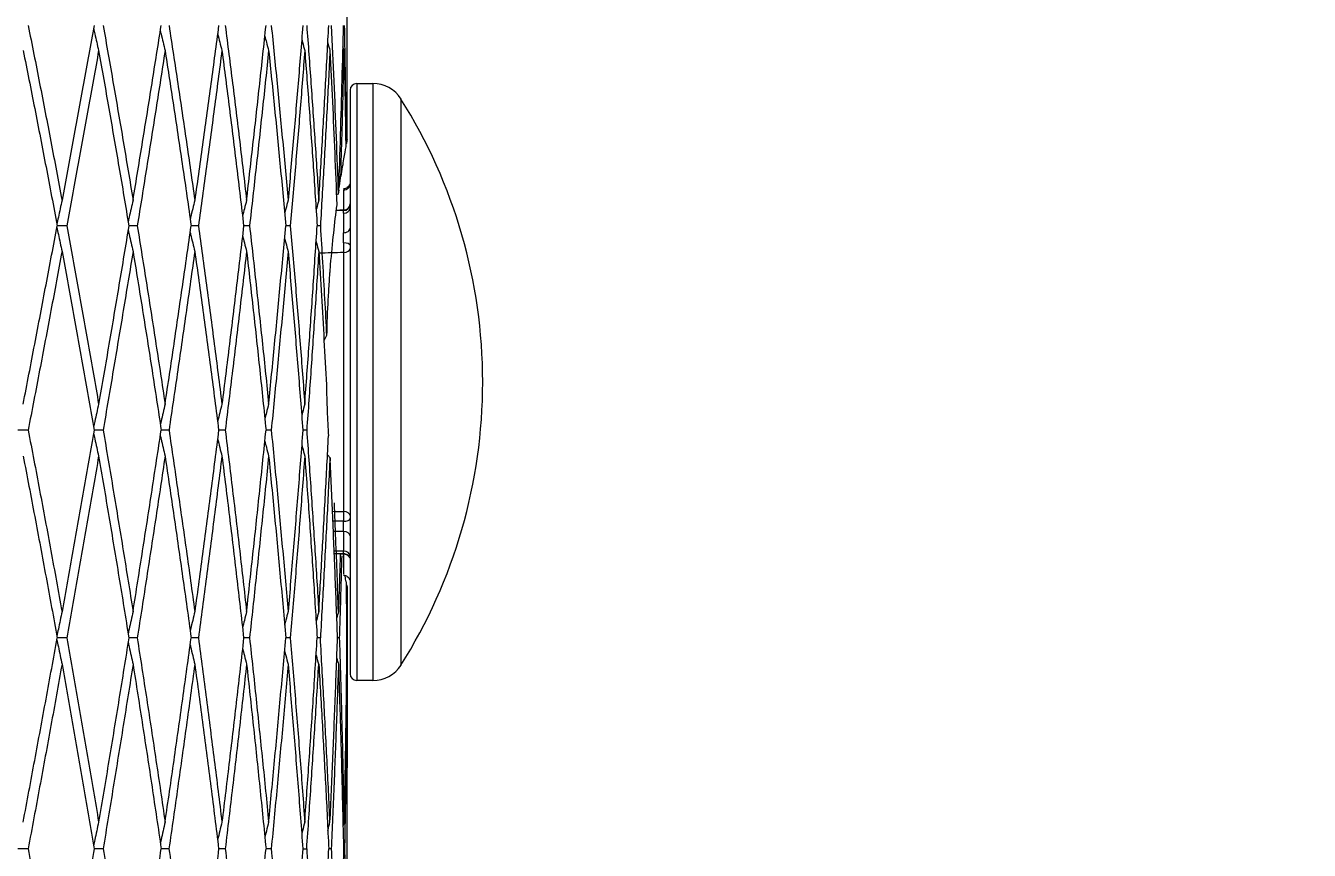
# Model space of a CAD drawing. Extents: x 1661 to 2451, y 0 to 579.
# Drawn here: x 2179.47 to 2197.5, y 441.93 to 453.5 of the extents above; entities that cross this region are included whole.
import ezdxf

# ---------------------------------------------------------------- set-up
doc = ezdxf.new("R2010")
doc.units = 0
doc.header["$LTSCALE"] = 10
doc.header["$MEASUREMENT"] = 0
doc.header["$PDMODE"] = 3
doc.header["$PDSIZE"] = -10
doc.layers.get('0').update_dxf_attribs({"linetype": 'CONTINUOUS'})
doc.layers.get('DEFPOINTS').update_dxf_attribs({"linetype": 'CONTINUOUS'})
doc.layers.add('1', color=7, linetype='CONTINUOUS')
doc.layers.add('2', color=7, linetype='CONTINUOUS', true_color=0xffffff)
doc.styles.add('Daelim Dimension', font='')
doc.styles.get('Daelim Dimension').set_extended_font_data('나눔고딕')
doc.dimstyles.new('DEFAULT', dxfattribs={"dimscale": 2, "dimtxt": 2, "dimasz": 2, "dimexe": 0, "dimexo": 2, "dimgap": 1, "dimtad": 1, "dimdec": 0, "dimzin": 9, "dimdsep": 46, "dimtxsty": 'Daelim Dimension', "dimcen": 0.5, "dimclrd": 5, "dimclre": 5, "dimclrt": 256, "dimadec": 1, "dimazin": 0, "dimtfac": 1, "dimtdec": 0, "dimtix": 1, "dimtmove": 0, "dimatfit": 3, "dimfxl": 1, "dimtolj": 1, "dimtzin": 1, "dimlwd": 9, "dimlwe": 9, "dimarcsym": 0})

# ---------------------------------------------------------------- blocks, each defined once
blk = doc.blocks.new('*D11')
at = {"color": 5, "lineweight": 9, "ltscale": 0.5, "transparency": 16777216}
for p, q in [((2146.989, 470.764), (1973.318, 470.764)), ((1975.318, 466.764), (1975.318, 277.281)), ((2140.649, 273.281), (1973.318, 273.281))]:
    blk.add_line(p, q, dxfattribs=at)
at = {"color": 5, "linetype": 'ByBlock', "lineweight": 9, "ltscale": 0.5, "transparency": 16777216}
for p, q in [((2212.678, 377.281), (2263.051, 377.281)), ((2263.051, 373.281), (2263.051, 277.281)), ((2212.678, 273.281), (2263.051, 273.281))]:
    blk.add_line(p, q, dxfattribs=at)
at = {"color": 5, "ltscale": 0.5, "transparency": 16777216}
for points in [[(1974.651, 466.764), (1975.984, 466.764), (1975.318, 470.764)], [(2262.384, 373.281), (2263.717, 373.281), (2263.051, 377.281)], [(1974.651, 277.281), (1975.984, 277.281), (1975.318, 273.281)], [(2262.384, 277.281), (2263.717, 277.281), (2263.051, 273.281)]]:
    blk.add_solid(points, dxfattribs=at)
at = {"layer": 'DEFPOINTS', "color": 0, "ltscale": 0.5, "transparency": 16777216}
for p in [(2150.989, 470.764), (2208.678, 377.281), (1975.318, 273.281), (2144.649, 273.281), (2208.678, 273.281), (2263.051, 273.281)]:
    blk.add_point(p, dxfattribs=at)
at = {"color": 7, "ltscale": 0.5, "transparency": 16777216, "insert": (1967.874, 372.022), "char_height": 10, "attachment_point": 5, "rotation": 90, "style": 'Daelim Dimension'}
blk.add_mtext('\\A1;197', dxfattribs=at)
at = {"ltscale": 0.5, "transparency": 16777216, "insert": (2258.887, 325.281), "char_height": 4, "attachment_point": 5, "rotation": 90, "style": 'Daelim Dimension'}
blk.add_mtext('\\A1;104', dxfattribs=at)

msp = doc.modelspace()

# ---------------------------------------------------------------- linework, layer by layer
at = {"layer": '1', "color": 7, "linetype": 'Continuous', "lineweight": 13}
for p, q in [((2184.122, 452.691), (2184.122, 444.312)), ((2184.122, 452.691), (2184.122, 452.691)), ((2184.35, 452.691), (2184.35, 444.312)), ((2184.35, 452.691), (2184.35, 452.691)), ((2184.743, 452.474), (2184.743, 444.53)), ((2184.743, 452.474), (2184.743, 452.474)), ((2183.936, 450.874), (2183.936, 450.909)), ((2183.936, 450.874), (2183.936, 450.598)), ((2183.936, 450.455), (2183.936, 450.598)), ((2183.938, 450.32), (2183.938, 446.684)), ((2183.936, 446.406), (2183.936, 446.549)), ((2183.936, 446.406), (2183.936, 446.13)), ((2183.936, 446.095), (2183.936, 446.13))]:
    msp.add_line(p, q, dxfattribs=at)
at = {"layer": '1', "color": 7, "linetype": 'Continuous', "lineweight": 18}
for p, q in [((2184.122, 452.691), (2184.35, 452.691)), ((2184.029, 452.598), (2184.029, 452.598)), ((2184.029, 452.598), (2184.029, 444.406)), ((2183.936, 450.909), (2183.833, 450.909)), ((2183.807, 446.095), (2183.936, 446.095)), ((2183.938, 445.79), (2183.95, 445.79)), ((2184.35, 444.312), (2184.122, 444.312))]:
    msp.add_line(p, q, dxfattribs=at)
for centre, radius, start, end in [((2184.122, 452.598), 0.0931, 90, 180), ((2184.35, 452.226), 0.466, 32.2309, 90), ((2178.443, 448.502), 7.448, 0, 32.231), ((2183.936, 451.002), 0.0931, 270, 359.9996), ((2178.443, 448.502), 7.448, 327.769, 0), ((2184.122, 444.406), 0.0931, 180, 270), ((2184.35, 444.778), 0.466, 270, 327.7691)]:
    msp.add_arc(centre, radius, start, end, dxfattribs=at)
at = {"layer": '1', "color": 7, "linetype": 'Continuous', "lineweight": 13}
for centre, ratio, start_param, end_param in [((2183.936, 450.943), 0.748993, 1.570796, 3.141558), ((2183.936, 450.66), 0.662453, 1.570796, 3.141593), ((2183.936, 446.344), 0.662578, 3.141627, 4.712389), ((2183.936, 446.06), 0.749103, 3.141593, 4.712389)]:
    msp.add_ellipse(centre, major_axis=(-0.0931, 0), ratio=ratio, start_param=start_param, end_param=end_param, dxfattribs=at)
at = {"layer": '1', "color": 7, "linetype": 'Continuous', "lineweight": 18}
for centre, ratio, start_param, end_param in [((2183.936, 450.992), 0.799024, 1.598386, 2.588491), ((2183.936, 450.421), 0.364403, 3.141614, 4.712389), ((2183.936, 450.376), 0.601183, 1.597015, 3.14162), ((2183.936, 446.583), 0.364402, 1.570796, 3.141629), ((2183.936, 446.628), 0.601291, 3.141546, 4.686186), ((2183.936, 446.012), 0.799078, 3.654312, 4.686205)]:
    msp.add_ellipse(centre, major_axis=(-0.0931, 0), ratio=ratio, start_param=start_param, end_param=end_param, dxfattribs=at)
for points, knots in [([(2183.938, 451.199), (2183.949, 451.199), (2183.961, 451.201), (2183.983, 451.209), (2183.994, 451.216), (2184.011, 451.232), (2184.018, 451.242), (2184.027, 451.262), (2184.029, 451.272), (2184.029, 451.282)], [0, 0, 0, 0, 0.25, 0.25, 0.5, 0.5, 0.75, 0.75, 1, 1, 1, 1]), ([(2184.024, 451.276), (2184.02, 451.267), (2184.011, 451.25), (2183.99, 451.229), (2183.964, 451.217), (2183.947, 451.214), (2183.938, 451.214)], [0, 0, 0, 0, 0.260353, 0.516805, 0.765035, 1, 1, 1, 1]), ([(2183.938, 446.684), (2183.938, 446.674), (2183.938, 446.654), (2183.937, 446.619), (2183.937, 446.583), (2183.936, 446.56), (2183.936, 446.549)], [0, 0, 0, 0, 0.249971, 0.49998, 0.74999, 1, 1, 1, 1]), ([(2183.936, 446.095), (2183.945, 446.095), (2183.963, 446.093), (2183.988, 446.081), (2184.01, 446.061), (2184.019, 446.045), (2184.023, 446.036)], [0, 0, 0, 0, 0.233754, 0.485234, 0.74457, 1, 1, 1, 1]), ([(2183.938, 445.79), (2183.947, 445.79), (2183.964, 445.787), (2183.99, 445.775), (2184.011, 445.754), (2184.02, 445.737), (2184.024, 445.728)], [0, 0, 0, 0, 0.234965, 0.483195, 0.739647, 1, 1, 1, 1]), ([(2183.953, 445.788), (2183.957, 445.788), (2183.969, 445.785), (2183.99, 445.775), (2184.011, 445.754), (2184.02, 445.737), (2184.024, 445.728)], [0, 0, 0, 0, 0.112147, 0.400228, 0.69785, 1, 1, 1, 1])]:
    msp.add_open_spline(points, degree=3, knots=knots, dxfattribs=at)
at = {"layer": '1', "color": 7, "linetype": 'Continuous', "lineweight": 13}
for points, weights in [([(2183.938, 451.199), (2183.938, 451.078), (2183.938, 450.918)], [1, 0.996123325428, 1]), ([(2183.938, 446.086), (2183.938, 445.926), (2183.938, 445.805)], [1, 0.996122331769, 1])]:
    msp.add_rational_spline(points, weights, degree=2, dxfattribs=at)
at = {"layer": '1', "color": 7, "linetype": 'Continuous', "lineweight": 18}
for points in [[(2183.834, 450.916), (2183.869, 450.917), (2183.904, 450.917), (2183.938, 450.918)], [(2183.936, 450.455), (2183.936, 450.444), (2183.937, 450.421), (2183.937, 450.385), (2183.938, 450.35), (2183.938, 450.33), (2183.938, 450.32)], [(2183.938, 450.32), (2183.823, 450.317), (2183.707, 450.314), (2183.591, 450.31)], [(2183.782, 446.688), (2183.834, 446.687), (2183.886, 446.685), (2183.938, 446.684)], [(2183.936, 446.549), (2183.887, 446.55), (2183.837, 446.55), (2183.788, 446.551)], [(2183.938, 446.086), (2183.923, 446.086), (2183.907, 446.087), (2183.891, 446.087)]]:
    msp.add_open_spline(points, degree=3, dxfattribs=at)
at = {"layer": '1', "color": 7, "linetype": 'Continuous', "lineweight": 13}
for points in [[(2183.936, 446.406), (2183.794, 446.406)], [(2183.936, 446.13), (2183.806, 446.13)]]:
    msp.add_open_spline(points, degree=1, dxfattribs=at)
at = {"layer": '2', "color": 7, "linetype": 'Continuous', "lineweight": 18}
for p, q in [((2183.989, 452.438), (2183.989, 454.565)), ((2183.977, 451.849), (2183.968, 451.847)), ((2183.974, 445.656), (2183.981, 445.655)), ((2183.986, 445.615), (2183.988, 445.615)), ((2183.988, 445.615), (2183.989, 445.614)), ((2183.989, 443.835), (2183.989, 445.614)), ((2183.986, 444.91), (2183.981, 444.91)), ((2183.989, 440.808), (2183.989, 443.089))]:
    msp.add_line(p, q, dxfattribs=at)
for points in [[(2179.51, 453.506), (2179.564, 453.237), (2179.671, 452.695), (2179.829, 451.878), (2179.933, 451.329), (2179.985, 451.053)], [(2180.436, 453.506), (2180.387, 453.237), (2180.289, 452.695), (2180.138, 451.878), (2180.036, 451.329), (2179.985, 451.053)], [(2180.562, 453.506), (2180.61, 453.237), (2180.705, 452.695), (2180.845, 451.878), (2180.937, 451.329), (2180.982, 451.053)], [(2180.982, 451.053), (2181.027, 451.329), (2181.117, 451.878), (2181.249, 452.695), (2181.335, 453.237), (2181.377, 453.506)], [(2181.487, 453.506), (2181.528, 453.237), (2181.611, 452.695), (2181.731, 451.878), (2181.81, 451.329), (2181.849, 451.053)], [(2182.184, 453.506), (2182.148, 453.237), (2182.076, 452.695), (2181.964, 451.878), (2181.887, 451.329), (2181.849, 451.053)], [(2182.276, 453.506), (2182.311, 453.237), (2182.38, 452.695), (2182.48, 451.878), (2182.544, 451.329), (2182.576, 451.053)], [(2182.576, 451.053), (2182.608, 451.329), (2182.671, 451.878), (2182.762, 452.695), (2182.82, 453.237), (2182.849, 453.506)], [(2182.923, 453.506), (2182.95, 453.237), (2183.005, 452.695), (2183.083, 451.878), (2183.134, 451.329), (2183.158, 451.053)], [(2183.366, 453.506), (2183.344, 453.237), (2183.3, 452.695), (2183.231, 451.878), (2183.183, 451.329), (2183.158, 451.053)], [(2183.42, 453.506), (2183.441, 453.237), (2183.48, 452.695), (2183.537, 451.878), (2183.572, 451.329), (2183.59, 451.053)], [(2183.59, 451.053), (2183.607, 451.329), (2183.64, 451.878), (2183.687, 452.695), (2183.715, 453.237), (2183.729, 453.506)], [(2183.764, 453.506), (2183.777, 453.246), (2183.801, 452.724), (2183.833, 451.935), (2183.853, 451.406), (2183.862, 451.14)], [(2183.87, 451.196), (2183.879, 451.456), (2183.896, 451.972), (2183.918, 452.742), (2183.931, 453.252), (2183.937, 453.506)], [(2183.977, 451.849), (2183.975, 452.035), (2183.97, 452.405), (2183.962, 452.957), (2183.955, 453.323), (2183.952, 453.506)], [(2183.716, 453.264), (2183.726, 453.227), (2183.737, 453.19), (2183.747, 453.154)], [(2179.44, 453.154), (2179.494, 452.883), (2179.602, 452.341), (2179.761, 451.521), (2179.866, 450.971), (2179.917, 450.695)], [(2180.499, 453.154), (2180.451, 452.883), (2180.353, 452.341), (2180.204, 451.521), (2180.102, 450.971), (2180.051, 450.695)], [(2180.499, 453.154), (2180.547, 452.883), (2180.643, 452.341), (2180.785, 451.521), (2180.877, 450.971), (2180.923, 450.695)], [(2181.432, 453.154), (2181.39, 452.883), (2181.305, 452.341), (2181.175, 451.521), (2181.086, 450.971), (2181.041, 450.695)], [(2181.432, 453.154), (2181.474, 452.883), (2181.557, 452.341), (2181.679, 451.521), (2181.759, 450.971), (2181.798, 450.695)], [(2182.23, 453.154), (2182.195, 452.883), (2182.123, 452.341), (2182.013, 451.521), (2181.937, 450.971), (2181.899, 450.695)], [(2182.23, 453.154), (2182.266, 452.883), (2182.335, 452.341), (2182.437, 451.521), (2182.502, 450.971), (2182.535, 450.695)], [(2182.886, 453.154), (2182.858, 452.883), (2182.8, 452.341), (2182.711, 451.521), (2182.649, 450.971), (2182.617, 450.695)], [(2182.886, 453.154), (2182.914, 452.883), (2182.97, 452.341), (2183.05, 451.521), (2183.101, 450.971), (2183.126, 450.695)], [(2183.393, 453.154), (2183.372, 452.883), (2183.329, 452.341), (2183.262, 451.521), (2183.214, 450.971), (2183.19, 450.695)], [(2183.393, 453.154), (2183.414, 452.883), (2183.455, 452.341), (2183.513, 451.521), (2183.549, 450.971), (2183.567, 450.695)], [(2183.747, 453.154), (2183.734, 452.883), (2183.706, 452.341), (2183.661, 451.521), (2183.628, 450.971), (2183.612, 450.695)], [(2183.747, 453.154), (2183.759, 452.915), (2183.782, 452.437), (2183.813, 451.716), (2183.833, 451.231), (2183.842, 450.989)], [(2183.9, 451.39), (2183.905, 451.588), (2183.917, 451.982), (2183.932, 452.57), (2183.94, 452.959), (2183.945, 453.154)], [(2183.945, 453.154), (2183.939, 453.172), (2183.934, 453.19), (2183.929, 453.208)], [(2183.945, 453.154), (2183.948, 453.005), (2183.954, 452.705), (2183.962, 452.255), (2183.966, 451.954), (2183.968, 451.803)], [(2183.988, 451.91), (2183.988, 452.086), (2183.989, 452.262), (2183.989, 452.437)], [(2183.989, 451.913), (2183.988, 451.979), (2183.988, 452.045), (2183.988, 452.111)], [(2183.988, 451.91), (2183.987, 451.907), (2183.986, 451.899), (2183.982, 451.879), (2183.979, 451.86), (2183.977, 451.849)], [(2183.873, 451.214), (2183.888, 451.317), (2183.902, 451.411), (2183.916, 451.493)], [(2183.9, 451.39), (2183.892, 451.385), (2183.884, 451.38), (2183.876, 451.374)], [(2183.862, 451.14), (2183.854, 451.135), (2183.845, 451.13), (2183.836, 451.125)], [(2183.87, 451.196), (2183.87, 451.19), (2183.868, 451.178), (2183.865, 451.159), (2183.863, 451.147), (2183.862, 451.14)], [(2179.44, 448.192), (2179.494, 448.473), (2179.602, 449.032), (2179.761, 449.867), (2179.866, 450.419), (2179.917, 450.695)], [(2180.051, 450.695), (2180.102, 450.419), (2180.204, 449.867), (2180.353, 449.032), (2180.451, 448.473), (2180.499, 448.192)], [(2180.923, 450.695), (2180.877, 450.419), (2180.785, 449.867), (2180.644, 449.032), (2180.548, 448.473), (2180.499, 448.192)], [(2181.041, 450.695), (2181.086, 450.419), (2181.174, 449.867), (2181.305, 449.032), (2181.39, 448.473), (2181.432, 448.192)], [(2181.432, 448.192), (2181.474, 448.473), (2181.558, 449.032), (2181.679, 449.867), (2181.759, 450.419), (2181.798, 450.695)], [(2181.899, 450.695), (2181.937, 450.419), (2182.013, 449.867), (2182.123, 449.032), (2182.195, 448.473), (2182.23, 448.192)], [(2182.535, 450.695), (2182.502, 450.419), (2182.437, 449.867), (2182.335, 449.032), (2182.266, 448.473), (2182.23, 448.192)], [(2182.617, 450.695), (2182.649, 450.419), (2182.71, 449.867), (2182.8, 449.032), (2182.858, 448.473), (2182.886, 448.192)], [(2182.886, 448.192), (2182.914, 448.473), (2182.97, 449.032), (2183.05, 449.867), (2183.101, 450.419), (2183.126, 450.695)], [(2183.19, 450.695), (2183.214, 450.419), (2183.262, 449.867), (2183.329, 449.032), (2183.372, 448.473), (2183.393, 448.192)], [(2183.393, 448.192), (2183.414, 448.473), (2183.455, 449.032), (2183.513, 449.867), (2183.549, 450.419), (2183.567, 450.695)], [(2183.612, 450.695), (2183.622, 450.524), (2183.642, 450.183), (2183.671, 449.67), (2183.69, 449.326), (2183.699, 449.153)], [(2179.985, 450.335), (2179.933, 450.059), (2179.83, 449.505), (2179.671, 448.669), (2179.564, 448.108), (2179.51, 447.827)], [(2179.985, 450.335), (2180.036, 450.059), (2180.138, 449.505), (2180.288, 448.669), (2180.387, 448.108), (2180.436, 447.827)], [(2180.982, 450.335), (2180.937, 450.059), (2180.845, 449.505), (2180.705, 448.669), (2180.61, 448.108), (2180.562, 447.827)], [(2180.982, 450.335), (2181.027, 450.059), (2181.117, 449.505), (2181.249, 448.669), (2181.335, 448.108), (2181.377, 447.827)], [(2181.849, 450.335), (2181.81, 450.059), (2181.731, 449.505), (2181.611, 448.669), (2181.528, 448.108), (2181.487, 447.827)], [(2181.849, 450.335), (2181.887, 450.059), (2181.964, 449.505), (2182.076, 448.669), (2182.148, 448.108), (2182.184, 447.827)], [(2182.576, 450.335), (2182.544, 450.059), (2182.48, 449.505), (2182.38, 448.669), (2182.311, 448.108), (2182.276, 447.827)], [(2182.576, 450.335), (2182.608, 450.059), (2182.671, 449.505), (2182.762, 448.669), (2182.82, 448.108), (2182.849, 447.827)], [(2183.158, 450.335), (2183.134, 450.059), (2183.084, 449.505), (2183.005, 448.669), (2182.95, 448.108), (2182.922, 447.827)], [(2183.158, 450.335), (2183.183, 450.059), (2183.231, 449.505), (2183.3, 448.669), (2183.344, 448.108), (2183.366, 447.827)], [(2183.59, 450.335), (2183.572, 450.059), (2183.537, 449.505), (2183.48, 448.669), (2183.441, 448.108), (2183.42, 447.827)], [(2183.59, 450.335), (2183.602, 450.129), (2183.627, 449.714), (2183.663, 449.09), (2183.686, 448.672), (2183.697, 448.462)], [(2183.699, 449.153), (2183.686, 449.13), (2183.674, 449.105), (2183.662, 449.081)], [(2183.697, 448.462), (2183.699, 448.34), (2183.706, 448.097), (2183.718, 447.861), (2183.725, 447.745)], [(2179.51, 447.827), (2179.494, 447.827), (2179.462, 447.827), (2179.414, 447.827), (2179.383, 447.827), (2179.367, 447.827)], [(2179.51, 447.827), (2179.564, 447.547), (2179.671, 446.984), (2179.829, 446.135), (2179.933, 445.566), (2179.985, 445.28)], [(2180.436, 447.827), (2180.387, 447.547), (2180.289, 446.984), (2180.138, 446.135), (2180.036, 445.566), (2179.985, 445.28)], [(2180.562, 447.827), (2180.61, 447.547), (2180.705, 446.984), (2180.845, 446.135), (2180.937, 445.566), (2180.982, 445.28)], [(2180.982, 445.28), (2181.027, 445.566), (2181.117, 446.135), (2181.249, 446.984), (2181.335, 447.547), (2181.377, 447.827)], [(2181.487, 447.827), (2181.528, 447.547), (2181.61, 446.984), (2181.731, 446.135), (2181.81, 445.566), (2181.849, 445.28)], [(2182.184, 447.827), (2182.148, 447.547), (2182.076, 446.984), (2181.964, 446.135), (2181.887, 445.566), (2181.849, 445.28)], [(2182.276, 447.827), (2182.311, 447.547), (2182.379, 446.984), (2182.48, 446.135), (2182.544, 445.566), (2182.576, 445.28)], [(2182.576, 445.28), (2182.608, 445.566), (2182.671, 446.135), (2182.762, 446.984), (2182.82, 447.547), (2182.849, 447.827)], [(2182.922, 447.827), (2182.95, 447.547), (2183.005, 446.984), (2183.083, 446.135), (2183.134, 445.566), (2183.158, 445.28)], [(2183.366, 447.827), (2183.344, 447.547), (2183.3, 446.984), (2183.231, 446.135), (2183.183, 445.566), (2183.158, 445.28)], [(2183.42, 447.827), (2183.44, 447.547), (2183.48, 446.984), (2183.537, 446.135), (2183.572, 445.566), (2183.59, 445.28)], [(2183.59, 445.28), (2183.606, 445.556), (2183.638, 446.107), (2183.684, 446.929), (2183.712, 447.473), (2183.725, 447.745)], [(2179.44, 447.462), (2179.494, 447.181), (2179.602, 446.617), (2179.761, 445.766), (2179.866, 445.196), (2179.918, 444.91)], [(2180.499, 447.462), (2180.451, 447.181), (2180.353, 446.617), (2180.204, 445.766), (2180.102, 445.196), (2180.051, 444.91)], [(2180.499, 447.462), (2180.547, 447.181), (2180.643, 446.617), (2180.785, 445.766), (2180.877, 445.196), (2180.923, 444.91)], [(2181.432, 447.462), (2181.39, 447.181), (2181.305, 446.617), (2181.175, 445.766), (2181.086, 445.196), (2181.041, 444.91)], [(2181.432, 447.462), (2181.474, 447.181), (2181.557, 446.617), (2181.679, 445.766), (2181.759, 445.196), (2181.798, 444.91)], [(2182.23, 447.462), (2182.195, 447.181), (2182.123, 446.617), (2182.013, 445.766), (2181.937, 445.196), (2181.899, 444.91)], [(2182.23, 447.462), (2182.266, 447.181), (2182.335, 446.617), (2182.437, 445.766), (2182.502, 445.196), (2182.535, 444.91)], [(2182.886, 447.462), (2182.858, 447.181), (2182.8, 446.617), (2182.711, 445.766), (2182.649, 445.196), (2182.617, 444.91)], [(2182.886, 447.462), (2182.914, 447.181), (2182.97, 446.617), (2183.05, 445.766), (2183.101, 445.196), (2183.126, 444.91)], [(2183.393, 447.462), (2183.372, 447.181), (2183.329, 446.617), (2183.262, 445.766), (2183.214, 445.196), (2183.19, 444.91)], [(2183.393, 447.462), (2183.414, 447.181), (2183.455, 446.617), (2183.513, 445.766), (2183.549, 445.196), (2183.567, 444.91)], [(2183.746, 447.444), (2183.733, 447.165), (2183.705, 446.605), (2183.66, 445.76), (2183.628, 445.194), (2183.612, 444.91)], [(2183.711, 447.481), (2183.723, 447.469), (2183.735, 447.456), (2183.746, 447.444)], [(2183.746, 447.444), (2183.747, 447.439), (2183.748, 447.427), (2183.749, 447.411), (2183.75, 447.399), (2183.75, 447.394)], [(2183.853, 444.91), (2183.843, 445.188), (2183.822, 445.743), (2183.788, 446.571), (2183.763, 447.12), (2183.75, 447.394)], [(2183.866, 445.28), (2183.86, 445.451), (2183.848, 445.791), (2183.829, 446.299), (2183.816, 446.637), (2183.809, 446.806)], [(2183.911, 446.061), (2183.908, 445.934), (2183.901, 445.679), (2183.89, 445.295), (2183.882, 445.039), (2183.878, 444.91)], [(2183.973, 445.699), (2183.969, 445.721), (2183.965, 445.746), (2183.959, 445.776)], [(2183.973, 445.699), (2183.974, 445.611), (2183.976, 445.437), (2183.979, 445.174), (2183.98, 444.998), (2183.981, 444.91)], [(2183.984, 445.28), (2183.983, 445.405), (2183.982, 445.53), (2183.981, 445.655)], [(2183.981, 445.655), (2183.983, 445.644), (2183.985, 445.635), (2183.986, 445.629)], [(2183.986, 445.629), (2183.985, 445.513), (2183.985, 445.396), (2183.984, 445.28)], [(2183.988, 445.615), (2183.988, 445.537), (2183.988, 445.381), (2183.987, 445.146), (2183.986, 444.989), (2183.986, 444.91)], [(2183.866, 445.28), (2183.858, 445.251), (2183.85, 445.222), (2183.842, 445.193)], [(2183.984, 445.28), (2183.982, 445.273), (2183.98, 445.266), (2183.978, 445.258)], [(2179.44, 442.326), (2179.494, 442.615), (2179.602, 443.192), (2179.762, 444.054), (2179.866, 444.625), (2179.918, 444.91)], [(2180.051, 444.91), (2180.102, 444.625), (2180.203, 444.054), (2180.353, 443.192), (2180.451, 442.615), (2180.499, 442.326)], [(2180.923, 444.91), (2180.877, 444.625), (2180.785, 444.054), (2180.644, 443.192), (2180.548, 442.615), (2180.499, 442.326)], [(2181.041, 444.91), (2181.085, 444.625), (2181.174, 444.054), (2181.305, 443.192), (2181.39, 442.615), (2181.432, 442.326)], [(2181.432, 442.326), (2181.474, 442.615), (2181.558, 443.192), (2181.68, 444.054), (2181.759, 444.625), (2181.798, 444.91)], [(2181.899, 444.91), (2181.937, 444.625), (2182.012, 444.054), (2182.123, 443.192), (2182.195, 442.615), (2182.23, 442.326)], [(2182.535, 444.91), (2182.502, 444.625), (2182.437, 444.054), (2182.335, 443.192), (2182.266, 442.615), (2182.23, 442.326)], [(2182.617, 444.91), (2182.649, 444.625), (2182.71, 444.054), (2182.8, 443.192), (2182.858, 442.615), (2182.886, 442.326)], [(2182.886, 442.326), (2182.914, 442.615), (2182.97, 443.192), (2183.05, 444.054), (2183.101, 444.625), (2183.126, 444.91)], [(2183.19, 444.91), (2183.214, 444.625), (2183.261, 444.054), (2183.329, 443.192), (2183.372, 442.615), (2183.393, 442.326)], [(2183.393, 442.326), (2183.414, 442.615), (2183.455, 443.192), (2183.513, 444.054), (2183.549, 444.625), (2183.567, 444.91)], [(2183.747, 442.326), (2183.734, 442.615), (2183.706, 443.192), (2183.661, 444.054), (2183.628, 444.625), (2183.612, 444.91)], [(2183.747, 442.326), (2183.761, 442.615), (2183.786, 443.192), (2183.821, 444.054), (2183.843, 444.625), (2183.853, 444.91)], [(2183.878, 444.91), (2183.869, 444.91), (2183.861, 444.91), (2183.853, 444.91)], [(2183.878, 444.91), (2183.887, 444.625), (2183.904, 444.054), (2183.926, 443.192), (2183.939, 442.615), (2183.945, 442.326)], [(2183.981, 444.91), (2183.979, 444.625), (2183.973, 444.054), (2183.961, 443.192), (2183.95, 442.615), (2183.945, 442.326)], [(2183.842, 444.627), (2183.85, 444.598), (2183.858, 444.569), (2183.866, 444.54)], [(2183.977, 444.565), (2183.979, 444.556), (2183.982, 444.548), (2183.984, 444.54)], [(2179.985, 444.54), (2179.933, 444.254), (2179.83, 443.682), (2179.671, 442.819), (2179.564, 442.241), (2179.51, 441.951)], [(2179.985, 444.54), (2180.036, 444.254), (2180.138, 443.682), (2180.288, 442.819), (2180.387, 442.241), (2180.436, 441.951)], [(2180.982, 444.54), (2180.937, 444.254), (2180.845, 443.682), (2180.705, 442.819), (2180.61, 442.241), (2180.562, 441.951)], [(2180.982, 444.54), (2181.027, 444.254), (2181.117, 443.682), (2181.249, 442.819), (2181.335, 442.241), (2181.377, 441.951)], [(2181.849, 444.54), (2181.81, 444.254), (2181.731, 443.682), (2181.611, 442.819), (2181.528, 442.241), (2181.486, 441.951)], [(2181.849, 444.54), (2181.887, 444.254), (2181.964, 443.682), (2182.076, 442.819), (2182.148, 442.241), (2182.184, 441.951)], [(2182.576, 444.54), (2182.544, 444.254), (2182.48, 443.682), (2182.38, 442.819), (2182.311, 442.241), (2182.276, 441.951)], [(2182.576, 444.54), (2182.608, 444.254), (2182.671, 443.682), (2182.762, 442.819), (2182.82, 442.241), (2182.849, 441.951)], [(2183.158, 444.54), (2183.134, 444.254), (2183.084, 443.682), (2183.005, 442.819), (2182.95, 442.241), (2182.922, 441.951)], [(2183.158, 444.54), (2183.183, 444.254), (2183.231, 443.682), (2183.3, 442.819), (2183.344, 442.241), (2183.366, 441.951)], [(2183.42, 441.951), (2183.441, 442.241), (2183.48, 442.819), (2183.537, 443.682), (2183.572, 444.254), (2183.59, 444.54)], [(2183.59, 444.54), (2183.607, 444.254), (2183.64, 443.682), (2183.687, 442.819), (2183.716, 442.241), (2183.729, 441.951)], [(2183.866, 444.54), (2183.856, 444.254), (2183.836, 443.682), (2183.802, 442.819), (2183.777, 442.241), (2183.764, 441.951)], [(2183.866, 444.54), (2183.875, 444.254), (2183.893, 443.682), (2183.917, 442.819), (2183.93, 442.241), (2183.937, 441.951)], [(2183.984, 444.54), (2183.982, 444.254), (2183.977, 443.682), (2183.966, 442.819), (2183.957, 442.241), (2183.952, 441.951)], [(2183.716, 442.209), (2183.727, 442.248), (2183.737, 442.287), (2183.747, 442.326)], [(2183.945, 442.326), (2183.939, 442.307), (2183.934, 442.287), (2183.929, 442.268)], [(2179.51, 441.951), (2179.494, 441.951), (2179.462, 441.951), (2179.414, 441.951), (2179.383, 441.951), (2179.367, 441.951)], [(2179.51, 441.951), (2179.564, 441.662), (2179.671, 441.083), (2179.829, 440.211), (2179.933, 439.627), (2179.985, 439.335)], [(2180.436, 441.951), (2180.387, 441.662), (2180.289, 441.083), (2180.138, 440.211), (2180.036, 439.627), (2179.985, 439.335)], [(2180.562, 441.951), (2180.61, 441.662), (2180.705, 441.083), (2180.845, 440.211), (2180.937, 439.627), (2180.982, 439.335)], [(2180.982, 439.335), (2181.027, 439.627), (2181.117, 440.211), (2181.249, 441.083), (2181.335, 441.662), (2181.377, 441.951)], [(2181.486, 441.951), (2181.528, 441.662), (2181.61, 441.083), (2181.731, 440.211), (2181.81, 439.627), (2181.849, 439.335)], [(2182.184, 441.951), (2182.148, 441.662), (2182.076, 441.083), (2181.964, 440.211), (2181.887, 439.627), (2181.849, 439.335)], [(2182.276, 441.951), (2182.311, 441.662), (2182.379, 441.083), (2182.48, 440.211), (2182.544, 439.627), (2182.576, 439.335)], [(2182.576, 439.335), (2182.608, 439.627), (2182.671, 440.211), (2182.762, 441.083), (2182.82, 441.662), (2182.849, 441.951)], [(2182.922, 441.951), (2182.95, 441.662), (2183.005, 441.083), (2183.083, 440.211), (2183.134, 439.627), (2183.158, 439.335)], [(2183.366, 441.951), (2183.344, 441.662), (2183.3, 441.083), (2183.231, 440.211), (2183.183, 439.627), (2183.158, 439.335)], [(2183.42, 441.951), (2183.44, 441.662), (2183.48, 441.083), (2183.537, 440.211), (2183.572, 439.627), (2183.59, 439.335)], [(2183.59, 439.335), (2183.607, 439.627), (2183.64, 440.211), (2183.687, 441.083), (2183.716, 441.662), (2183.729, 441.951)], [(2183.764, 441.951), (2183.753, 441.951), (2183.741, 441.951), (2183.729, 441.951)], [(2183.764, 441.951), (2183.777, 441.662), (2183.802, 441.083), (2183.836, 440.211), (2183.856, 439.627), (2183.866, 439.335)], [(2183.937, 441.951), (2183.931, 441.662), (2183.917, 441.083), (2183.893, 440.211), (2183.875, 439.627), (2183.866, 439.335)], [(2183.952, 441.951), (2183.947, 441.951), (2183.942, 441.951), (2183.937, 441.951)], [(2183.952, 441.951), (2183.957, 441.662), (2183.966, 441.083), (2183.977, 440.211), (2183.982, 439.627), (2183.984, 439.335)]]:
    msp.add_open_spline(points, degree=3, dxfattribs=at)
for points, knots in [([(2180.428, 453.467), (2180.434, 453.441), (2180.449, 453.376), (2180.472, 453.272), (2180.49, 453.193), (2180.499, 453.154)], [0, 0, 0, 0, 0.248879, 0.624439, 1, 1, 1, 1]), ([(2181.365, 453.432), (2181.368, 453.417), (2181.381, 453.364), (2181.404, 453.272), (2181.423, 453.193), (2181.432, 453.154)], [0, 0, 0, 0, 0.153423, 0.576712, 1, 1, 1, 1]), ([(2182.169, 453.395), (2182.169, 453.393), (2182.18, 453.352), (2182.2, 453.272), (2182.22, 453.193), (2182.23, 453.154)], [0, 0, 0, 0, 0.024049, 0.512024, 1, 1, 1, 1]), ([(2182.832, 453.355), (2182.84, 453.327), (2182.858, 453.26), (2182.875, 453.193), (2182.886, 453.154)], [0, 0, 0, 0, 0.415748, 1, 1, 1, 1]), ([(2183.35, 453.312), (2183.353, 453.299), (2183.368, 453.246), (2183.382, 453.193), (2183.393, 453.154)], [0, 0, 0, 0, 0.257405, 1, 1, 1, 1]), ([(2183.968, 451.803), (2183.96, 451.758), (2183.95, 451.701), (2183.927, 451.564), (2183.914, 451.483), (2183.9, 451.39)], [0, 0, 0, 0, 0.5, 0.5, 1, 1, 1, 1]), ([(2179.985, 451.053), (2179.976, 451.013), (2179.959, 450.934), (2179.935, 450.822), (2179.92, 450.75), (2179.913, 450.718)], [0, 0, 0, 0, 0.356156, 0.712311, 1, 1, 1, 1]), ([(2180.982, 451.053), (2180.973, 451.013), (2180.954, 450.934), (2180.931, 450.834), (2180.918, 450.773), (2180.913, 450.753)], [0, 0, 0, 0, 0.397735, 0.79547, 1, 1, 1, 1]), ([(2181.849, 451.053), (2181.839, 451.013), (2181.819, 450.934), (2181.798, 450.846), (2181.786, 450.798), (2181.784, 450.789)], [0, 0, 0, 0, 0.452687, 0.905374, 1, 1, 1, 1]), ([(2182.576, 451.053), (2182.566, 451.013), (2182.547, 450.939), (2182.528, 450.863), (2182.519, 450.828)], [0, 0, 0, 0, 0.530428, 1, 1, 1, 1]), ([(2183.158, 451.053), (2183.148, 451.013), (2183.132, 450.952), (2183.115, 450.891), (2183.11, 450.87)], [0, 0, 0, 0, 0.651321, 1, 1, 1, 1]), ([(2183.59, 451.053), (2183.579, 451.013), (2183.566, 450.968), (2183.554, 450.922), (2183.552, 450.916)], [0, 0, 0, 0, 0.870215, 1, 1, 1, 1]), ([(2183.842, 450.989), (2183.825, 450.865), (2183.809, 450.733), (2183.779, 450.453), (2183.764, 450.304), (2183.75, 450.128), (2183.748, 450.108), (2183.745, 450.068), (2183.741, 450.009), (2183.736, 449.949), (2183.728, 449.827), (2183.723, 449.746), (2183.71, 449.497), (2183.703, 449.327), (2183.699, 449.153)], [0, 0, 0, 0, 0.25, 0.25, 0.5, 0.5, 0.53125, 0.53125, 0.5625, 0.625, 0.625, 0.75, 0.75, 1, 1, 1, 1]), ([(2180.051, 450.695), (2180.035, 450.695), (2180.004, 450.695), (2179.959, 450.695), (2179.93, 450.695), (2179.917, 450.695)], [0, 0, 0, 0, 0.356435, 0.712869, 1, 1, 1, 1]), ([(2181.041, 450.695), (2181.025, 450.695), (2180.994, 450.695), (2180.954, 450.695), (2180.931, 450.695), (2180.923, 450.695)], [0, 0, 0, 0, 0.398642, 0.797284, 1, 1, 1, 1]), ([(2181.899, 450.695), (2181.883, 450.695), (2181.853, 450.695), (2181.819, 450.695), (2181.801, 450.695), (2181.798, 450.695)], [0, 0, 0, 0, 0.454541, 0.909082, 1, 1, 1, 1]), ([(2182.617, 450.695), (2182.603, 450.695), (2182.575, 450.695), (2182.547, 450.695), (2182.535, 450.695)], [0, 0, 0, 0, 0.534229, 1, 1, 1, 1]), ([(2183.19, 450.695), (2183.176, 450.695), (2183.155, 450.695), (2183.133, 450.695), (2183.126, 450.695)], [0, 0, 0, 0, 0.659614, 1, 1, 1, 1]), ([(2183.612, 450.695), (2183.598, 450.695), (2183.583, 450.695), (2183.568, 450.695), (2183.567, 450.695)], [0, 0, 0, 0, 0.891901, 1, 1, 1, 1]), ([(2179.913, 450.672), (2179.92, 450.639), (2179.935, 450.567), (2179.959, 450.455), (2179.976, 450.375), (2179.985, 450.335)], [0, 0, 0, 0, 0.287345, 0.643672, 1, 1, 1, 1]), ([(2180.913, 450.636), (2180.918, 450.616), (2180.931, 450.556), (2180.954, 450.455), (2180.973, 450.375), (2180.982, 450.335)], [0, 0, 0, 0, 0.203786, 0.601893, 1, 1, 1, 1]), ([(2181.784, 450.6), (2181.786, 450.591), (2181.798, 450.543), (2181.819, 450.455), (2181.839, 450.375), (2181.849, 450.335)], [0, 0, 0, 0, 0.093011, 0.546505, 1, 1, 1, 1]), ([(2182.519, 450.561), (2182.528, 450.526), (2182.547, 450.451), (2182.566, 450.375), (2182.576, 450.335)], [0, 0, 0, 0, 0.468792, 1, 1, 1, 1]), ([(2183.11, 450.519), (2183.115, 450.498), (2183.131, 450.437), (2183.148, 450.375), (2183.158, 450.335)], [0, 0, 0, 0, 0.346507, 1, 1, 1, 1]), ([(2183.552, 450.473), (2183.554, 450.467), (2183.566, 450.421), (2183.579, 450.375), (2183.59, 450.335)], [0, 0, 0, 0, 0.125394, 1, 1, 1, 1]), ([(2180.499, 448.192), (2180.49, 448.151), (2180.472, 448.07), (2180.449, 447.963), (2180.434, 447.895), (2180.429, 447.869)], [0, 0, 0, 0, 0.375951, 0.751902, 1, 1, 1, 1]), ([(2181.432, 448.192), (2181.423, 448.151), (2181.404, 448.07), (2181.381, 447.975), (2181.369, 447.92), (2181.365, 447.905)], [0, 0, 0, 0, 0.423482, 0.846964, 1, 1, 1, 1]), ([(2182.23, 448.192), (2182.22, 448.151), (2182.2, 448.07), (2182.18, 447.988), (2182.169, 447.945), (2182.169, 447.943)], [0, 0, 0, 0, 0.4883, 0.976599, 1, 1, 1, 1]), ([(2182.886, 448.192), (2182.875, 448.151), (2182.858, 448.082), (2182.84, 448.013), (2182.832, 447.984)], [0, 0, 0, 0, 0.584124, 1, 1, 1, 1]), ([(2183.393, 448.192), (2183.382, 448.151), (2183.368, 448.097), (2183.353, 448.042), (2183.35, 448.028)], [0, 0, 0, 0, 0.742857, 1, 1, 1, 1]), ([(2180.562, 447.827), (2180.546, 447.827), (2180.514, 447.827), (2180.472, 447.827), (2180.446, 447.827), (2180.436, 447.827)], [0, 0, 0, 0, 0.376496, 0.752992, 1, 1, 1, 1]), ([(2181.487, 447.827), (2181.471, 447.827), (2181.44, 447.827), (2181.404, 447.827), (2181.383, 447.827), (2181.377, 447.827)], [0, 0, 0, 0, 0.424712, 0.849424, 1, 1, 1, 1]), ([(2182.276, 447.827), (2182.261, 447.827), (2182.231, 447.827), (2182.2, 447.827), (2182.185, 447.827), (2182.184, 447.827)], [0, 0, 0, 0, 0.491065, 0.98213, 1, 1, 1, 1]), ([(2182.922, 447.827), (2182.908, 447.827), (2182.883, 447.827), (2182.859, 447.827), (2182.849, 447.827)], [0, 0, 0, 0, 0.589662, 1, 1, 1, 1]), ([(2183.42, 447.827), (2183.406, 447.827), (2183.388, 447.827), (2183.37, 447.827), (2183.366, 447.827)], [0, 0, 0, 0, 0.755941, 1, 1, 1, 1]), ([(2180.429, 447.786), (2180.434, 447.759), (2180.449, 447.691), (2180.472, 447.583), (2180.49, 447.502), (2180.499, 447.462)], [0, 0, 0, 0, 0.24798, 0.62399, 1, 1, 1, 1]), ([(2181.365, 447.749), (2181.369, 447.734), (2181.381, 447.679), (2181.404, 447.583), (2181.423, 447.502), (2181.432, 447.462)], [0, 0, 0, 0, 0.152615, 0.576307, 1, 1, 1, 1]), ([(2182.169, 447.711), (2182.169, 447.709), (2182.18, 447.667), (2182.2, 447.583), (2182.22, 447.502), (2182.23, 447.462)], [0, 0, 0, 0, 0.023402, 0.511701, 1, 1, 1, 1]), ([(2182.832, 447.67), (2182.84, 447.641), (2182.858, 447.572), (2182.875, 447.502), (2182.886, 447.462)], [0, 0, 0, 0, 0.415494, 1, 1, 1, 1]), ([(2183.35, 447.626), (2183.353, 447.612), (2183.368, 447.557), (2183.382, 447.502), (2183.393, 447.462)], [0, 0, 0, 0, 0.257327, 1, 1, 1, 1]), ([(2183.891, 446.087), (2183.889, 446.017), (2183.884, 445.848), (2183.875, 445.579), (2183.869, 445.38), (2183.866, 445.28)], [0, 0, 0, 0, 0.261298, 0.630649, 1, 1, 1, 1]), ([(2179.985, 445.28), (2179.976, 445.239), (2179.959, 445.157), (2179.935, 445.042), (2179.92, 444.968), (2179.913, 444.935)], [0, 0, 0, 0, 0.356656, 0.713311, 1, 1, 1, 1]), ([(2180.982, 445.28), (2180.973, 445.239), (2180.954, 445.157), (2180.931, 445.054), (2180.918, 444.992), (2180.913, 444.971)], [0, 0, 0, 0, 0.398359, 0.796718, 1, 1, 1, 1]), ([(2181.849, 445.28), (2181.839, 445.239), (2181.819, 445.157), (2181.798, 445.067), (2181.786, 445.017), (2181.784, 445.009)], [0, 0, 0, 0, 0.453477, 0.906953, 1, 1, 1, 1]), ([(2182.576, 445.28), (2182.566, 445.239), (2182.547, 445.162), (2182.528, 445.085), (2182.519, 445.049)], [0, 0, 0, 0, 0.531433, 1, 1, 1, 1]), ([(2183.158, 445.28), (2183.148, 445.239), (2183.132, 445.177), (2183.115, 445.114), (2183.11, 445.092)], [0, 0, 0, 0, 0.652674, 1, 1, 1, 1]), ([(2183.59, 445.28), (2183.579, 445.239), (2183.566, 445.192), (2183.554, 445.145), (2183.552, 445.139)], [0, 0, 0, 0, 0.872211, 1, 1, 1, 1]), ([(2179.913, 444.886), (2179.92, 444.853), (2179.935, 444.779), (2179.959, 444.663), (2179.976, 444.581), (2179.985, 444.54)], [0, 0, 0, 0, 0.286595, 0.643297, 1, 1, 1, 1]), ([(2180.051, 444.91), (2180.035, 444.91), (2180.004, 444.91), (2179.959, 444.91), (2179.93, 444.91), (2179.918, 444.91)], [0, 0, 0, 0, 0.35693, 0.71386, 1, 1, 1, 1]), ([(2180.913, 444.85), (2180.918, 444.829), (2180.931, 444.766), (2180.954, 444.663), (2180.973, 444.581), (2180.982, 444.54)], [0, 0, 0, 0, 0.203207, 0.601603, 1, 1, 1, 1]), ([(2181.041, 444.91), (2181.025, 444.91), (2180.994, 444.91), (2180.954, 444.91), (2180.931, 444.91), (2180.923, 444.91)], [0, 0, 0, 0, 0.39924, 0.798481, 1, 1, 1, 1]), ([(2181.784, 444.812), (2181.786, 444.803), (2181.798, 444.754), (2181.819, 444.663), (2181.839, 444.581), (2181.849, 444.54)], [0, 0, 0, 0, 0.092622, 0.546311, 1, 1, 1, 1]), ([(2181.899, 444.91), (2181.883, 444.91), (2181.853, 444.91), (2181.819, 444.91), (2181.801, 444.91), (2181.798, 444.91)], [0, 0, 0, 0, 0.455288, 0.910576, 1, 1, 1, 1]), ([(2182.519, 444.772), (2182.528, 444.736), (2182.547, 444.658), (2182.566, 444.581), (2182.576, 444.54)], [0, 0, 0, 0, 0.468766, 1, 1, 1, 1]), ([(2182.617, 444.91), (2182.603, 444.91), (2182.575, 444.91), (2182.547, 444.91), (2182.535, 444.91)], [0, 0, 0, 0, 0.535196, 1, 1, 1, 1]), ([(2183.19, 444.91), (2183.176, 444.91), (2183.155, 444.91), (2183.133, 444.91), (2183.126, 444.91)], [0, 0, 0, 0, 0.660909, 1, 1, 1, 1]), ([(2183.612, 444.91), (2183.598, 444.91), (2183.583, 444.91), (2183.568, 444.91), (2183.567, 444.91)], [0, 0, 0, 0, 0.893771, 1, 1, 1, 1]), ([(2183.986, 444.91), (2183.987, 444.625), (2183.989, 444.104), (2183.989, 443.581), (2183.988, 443.345)], [0, 0, 0, 0, 0.548668, 1, 1, 1, 1]), ([(2183.11, 444.729), (2183.115, 444.707), (2183.132, 444.644), (2183.148, 444.581), (2183.158, 444.54)], [0, 0, 0, 0, 0.346665, 1, 1, 1, 1]), ([(2183.59, 444.54), (2183.579, 444.581), (2183.566, 444.628), (2183.554, 444.675), (2183.552, 444.681)], [0, 0, 0, 0, 0.873493, 1, 1, 1, 1]), ([(2183.984, 444.54), (2183.986, 444.254), (2183.988, 443.771), (2183.989, 443.287), (2183.989, 443.089)], [0, 0, 0, 0, 0.593054, 1, 1, 1, 1]), ([(2180.499, 442.326), (2180.49, 442.284), (2180.472, 442.201), (2180.449, 442.091), (2180.434, 442.022), (2180.429, 441.994)], [0, 0, 0, 0, 0.376408, 0.752816, 1, 1, 1, 1]), ([(2181.432, 442.326), (2181.423, 442.284), (2181.404, 442.201), (2181.381, 442.103), (2181.369, 442.046), (2181.365, 442.031)], [0, 0, 0, 0, 0.424055, 0.848109, 1, 1, 1, 1]), ([(2182.23, 442.326), (2182.22, 442.284), (2182.2, 442.201), (2182.18, 442.116), (2182.169, 442.073), (2182.169, 442.071)], [0, 0, 0, 0, 0.489038, 0.978076, 1, 1, 1, 1]), ([(2182.886, 442.326), (2182.875, 442.284), (2182.858, 442.213), (2182.84, 442.142), (2182.833, 442.113)], [0, 0, 0, 0, 0.585069, 1, 1, 1, 1]), ([(2183.393, 442.326), (2183.382, 442.284), (2183.368, 442.228), (2183.353, 442.173), (2183.35, 442.158)], [0, 0, 0, 0, 0.744204, 1, 1, 1, 1]), ([(2180.562, 441.951), (2180.546, 441.951), (2180.514, 441.951), (2180.472, 441.951), (2180.446, 441.951), (2180.436, 441.951)], [0, 0, 0, 0, 0.376946, 0.753892, 1, 1, 1, 1]), ([(2181.486, 441.951), (2181.471, 441.951), (2181.44, 441.951), (2181.404, 441.951), (2181.383, 441.951), (2181.377, 441.951)], [0, 0, 0, 0, 0.42528, 0.850559, 1, 1, 1, 1]), ([(2182.276, 441.951), (2182.261, 441.951), (2182.231, 441.951), (2182.2, 441.951), (2182.185, 441.951), (2182.184, 441.951)], [0, 0, 0, 0, 0.491758, 0.983515, 1, 1, 1, 1]), ([(2182.922, 441.951), (2182.908, 441.951), (2182.883, 441.951), (2182.859, 441.951), (2182.849, 441.951)], [0, 0, 0, 0, 0.590545, 1, 1, 1, 1]), ([(2183.366, 441.951), (2183.37, 441.951), (2183.388, 441.951), (2183.406, 441.951), (2183.42, 441.951)], [0, 0, 0, 0, 0.242726, 1, 1, 1, 1])]:
    msp.add_open_spline(points, degree=3, knots=knots, dxfattribs=at)

# ---------------------------------------------------------------- dimensions: what is measured, and where the dimension line sits
at = {"color": 5, "ltscale": 0.5}
dim = msp.add_linear_dim(base=(1975.318, 273.281), p1=(2150.989, 470.764), p2=(2144.649, 273.281), angle=90, dimstyle='DEFAULT', override={"dimtxt": 5, "dimexe": 1, "dimclrt": 7}, dxfattribs=at)
dim.commit()
dim.dimension.update_dxf_attribs({"geometry": '*D11', "text_midpoint": (1967.874, 372.022)})

doc.saveas('drawing.dxf')
